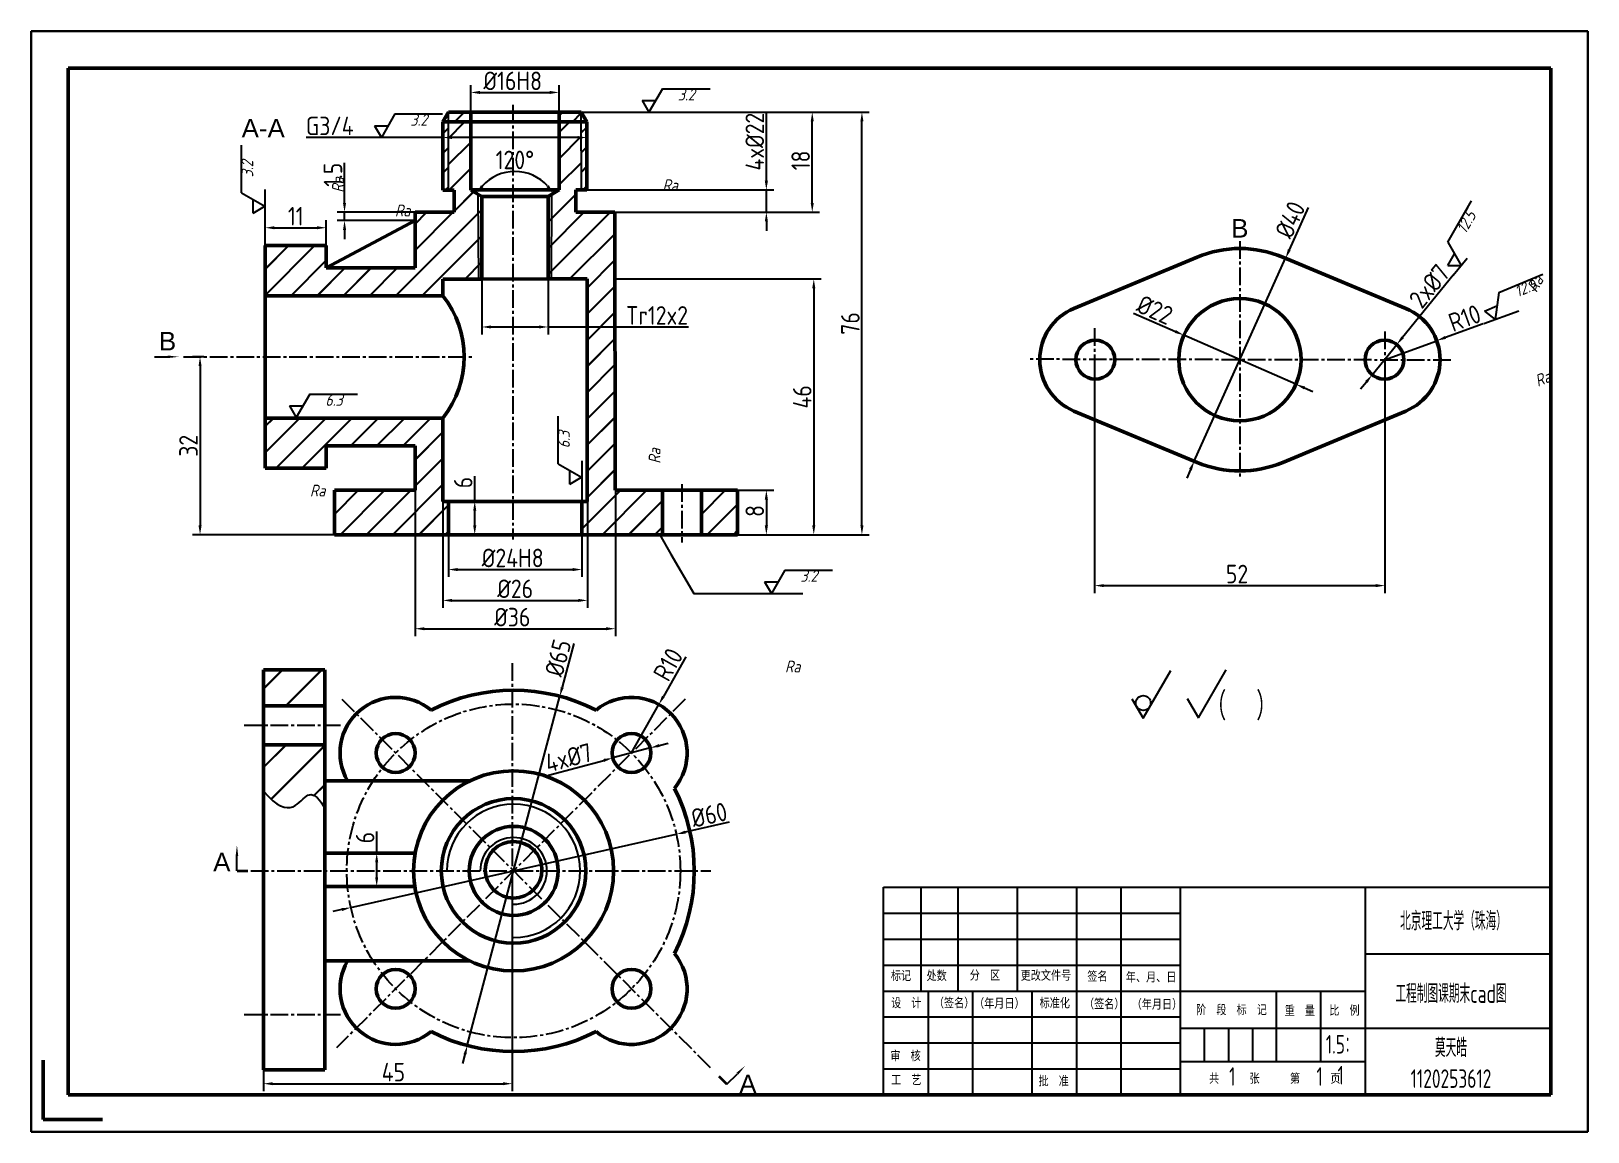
# Model space of a CAD drawing. Header units: millimetres. Extents: x 0 to 5382, y 0 to 2744.
# Drawn here: x 0 to 420, y 0 to 297 of the extents above.
import ezdxf
from ezdxf.enums import TextEntityAlignment as Align

# ---------------------------------------------------------------- set-up
doc = ezdxf.new("R2010")
doc.units = ezdxf.units.MM
doc.header["$LTSCALE"] = 0.25
doc.linetypes.add('CENTER2', pattern=[28.575, 19.05, -3.175, 3.175, -3.175])
for name, color, linetype in [('中心线', 1, 'CENTER2'), ('尺寸层', 6, 'Continuous'), ('细实线', 3, 'Continuous')]:
    doc.layers.add(name, color=color, linetype=linetype)
for name, color, linetype, lineweight in [('总内框线', 7, 'Continuous', 50), ('总外框线', 7, 'Continuous', 30), ('标注层', 3, 'Continuous', 25), ('粗实线', 7, 'Continuous', 50)]:
    doc.layers.add(name, color=color, linetype=linetype, lineweight=lineweight)
doc.styles.add('CFST0', font='gbenor.shx', dxfattribs={"bigfont": 'gbcbig.shx'})
doc.styles.get("Standard").update_dxf_attribs({"font": 'arial.ttf'})
doc.styles.add('工程图样', font='gbeitc.shx', dxfattribs={"bigfont": 'gbcbig.shx'})
doc.styles.add('陈杰（2）', font='gbenor.shx', dxfattribs={"width": 0.8, "bigfont": 'gbcbig.shx'})
doc.dimstyles.new('1-2.5', dxfattribs={"dimtxt": 5, "dimasz": 2.5, "dimexe": 2, "dimexo": 0, "dimtad": 1, "dimdsep": 46, "dimtxsty": 'CFST0', "dimcen": 2.5, "dimadec": 0, "dimazin": 0, "dimtfac": 1, "dimtmove": 0, "dimatfit": 3, "dimfxl": 1, "dimarcsym": 0})
pattern_1 = [(45, (25.486, 45.9067), (-2.65165, 2.65165), []), (45, (25.561, 45.9067), (-2.65165, 2.65165), [])]

# ---------------------------------------------------------------- blocks, each defined once
blk = doc.blocks.new('*D7')
at = {"layer": 'Defpoints', "color": 0, "transparency": 16777216}
for p in [(148.43, 275.14), (224.14, 275.14), (190.59, 161.12)]:
    blk.add_point(p, dxfattribs=at)
at = {"layer": '标注层', "color": 0, "lineweight": -2, "transparency": 16777216}
for p, q in [((148.43, 275.14), (226.14, 275.14)), ((224.14, 163.62), (224.14, 272.64)), ((190.59, 161.12), (226.14, 161.12))]:
    blk.add_line(p, q, dxfattribs=at)
at = {"layer": '标注层', "color": 0, "transparency": 16777216}
for points in [[(223.73, 272.64), (224.56, 272.64), (224.14, 275.14)], [(223.73, 163.62), (224.56, 163.62), (224.14, 161.12)]]:
    blk.add_solid(points, dxfattribs=at)
at = {"layer": '标注层', "color": 0, "transparency": 16777216, "insert": (221.02, 218.13), "char_height": 5, "attachment_point": 5, "rotation": 90, "style": 'CFST0'}
blk.add_mtext('76', dxfattribs=at)
blk = doc.blocks.new('*D8')
at = {"layer": 'Defpoints', "color": 0, "transparency": 16777216}
for p in [(148.43, 275.14), (210.74, 275.14), (157.47, 248.15)]:
    blk.add_point(p, dxfattribs=at)
at = {"layer": '标注层', "color": 0, "lineweight": -2, "transparency": 16777216}
for p, q in [((148.43, 275.14), (212.74, 275.14)), ((210.74, 250.65), (210.74, 272.64)), ((157.47, 248.15), (212.74, 248.15))]:
    blk.add_line(p, q, dxfattribs=at)
at = {"layer": '标注层', "color": 0, "transparency": 16777216}
for points in [[(210.32, 272.64), (211.15, 272.64), (210.74, 275.14)], [(210.32, 250.65), (211.15, 250.65), (210.74, 248.15)]]:
    blk.add_solid(points, dxfattribs=at)
at = {"layer": '标注层', "color": 0, "transparency": 16777216, "insert": (207.61, 262.11), "char_height": 5, "attachment_point": 5, "rotation": 90, "style": 'CFST0'}
blk.add_mtext('18', dxfattribs=at)
blk = doc.blocks.new('*D9')
at = {"layer": 'Defpoints', "color": 0, "transparency": 16777216}
for p in [(157.49, 230.14), (190.59, 161.12), (211.15, 161.12)]:
    blk.add_point(p, dxfattribs=at)
at = {"layer": '标注层', "color": 0, "lineweight": -2, "transparency": 16777216}
for p, q in [((157.49, 230.14), (213.15, 230.14)), ((211.15, 227.64), (211.15, 163.62)), ((190.59, 161.12), (213.15, 161.12))]:
    blk.add_line(p, q, dxfattribs=at)
at = {"layer": '标注层', "color": 0, "transparency": 16777216}
for points in [[(210.74, 227.64), (211.57, 227.64), (211.15, 230.14)], [(210.74, 163.62), (211.57, 163.62), (211.15, 161.12)]]:
    blk.add_solid(points, dxfattribs=at)
at = {"layer": '标注层', "color": 0, "transparency": 16777216, "insert": (208.03, 198.32), "char_height": 5, "attachment_point": 5, "rotation": 90, "style": 'CFST0'}
blk.add_mtext('46', dxfattribs=at)
blk = doc.blocks.new('*D10')
at = {"layer": 'Defpoints', "color": 0, "transparency": 16777216}
for p in [(149.96, 254.14), (157.1, 248.15), (198.36, 248.15)]:
    blk.add_point(p, dxfattribs=at)
at = {"layer": '标注层', "color": 0, "lineweight": -2, "transparency": 16777216}
for p, q in [((198.36, 256.64), (198.36, 275.22)), ((149.96, 254.14), (200.36, 254.14)), ((198.36, 248.15), (198.36, 254.14)), ((157.1, 248.15), (200.36, 248.15)), ((198.36, 245.65), (198.36, 243.15))]:
    blk.add_line(p, q, dxfattribs=at)
at = {"layer": '标注层', "color": 0, "transparency": 16777216}
for points in [[(197.94, 256.64), (198.78, 256.64), (198.36, 254.14)], [(197.94, 245.65), (198.78, 245.65), (198.36, 248.15)]]:
    blk.add_solid(points, dxfattribs=at)
at = {"layer": '标注层', "color": 0, "transparency": 16777216, "insert": (195.24, 267.18), "char_height": 5, "attachment_point": 5, "rotation": 90, "style": 'CFST0'}
blk.add_mtext('4x%%C22', dxfattribs=at)
blk = doc.blocks.new('*D11')
at = {"layer": 'Defpoints', "color": 0, "transparency": 16777216}
for p in [(190.59, 173.12), (190.59, 161.12), (198.36, 161.12)]:
    blk.add_point(p, dxfattribs=at)
at = {"layer": '标注层', "color": 0, "lineweight": -2, "transparency": 16777216}
for p, q in [((190.59, 173.12), (200.36, 173.12)), ((198.36, 170.62), (198.36, 163.62)), ((190.59, 161.12), (200.36, 161.12))]:
    blk.add_line(p, q, dxfattribs=at)
at = {"layer": '标注层', "color": 0, "transparency": 16777216}
for points in [[(197.94, 170.62), (198.78, 170.62), (198.36, 173.12)], [(197.94, 163.62), (198.78, 163.62), (198.36, 161.12)]]:
    blk.add_solid(points, dxfattribs=at)
at = {"layer": '标注层', "color": 0, "transparency": 16777216, "insert": (195.24, 167.53), "char_height": 5, "attachment_point": 5, "rotation": 90, "style": 'CFST0'}
blk.add_mtext('8', dxfattribs=at)
blk = doc.blocks.new('*D12')
at = {"layer": 'Defpoints', "color": 0, "transparency": 16777216}
for p in [(142.43, 280.46), (118.59, 275.12), (142.43, 275.12)]:
    blk.add_point(p, dxfattribs=at)
at = {"layer": '标注层', "color": 0, "lineweight": -2, "transparency": 16777216}
for p, q in [((118.59, 275.12), (118.59, 282.46)), ((142.43, 275.12), (142.43, 282.46)), ((121.09, 280.46), (139.93, 280.46))]:
    blk.add_line(p, q, dxfattribs=at)
at = {"layer": '标注层', "color": 0, "transparency": 16777216}
for points in [[(121.09, 280.87), (121.09, 280.04), (118.59, 280.46)], [(139.93, 280.87), (139.93, 280.04), (142.43, 280.46)]]:
    blk.add_solid(points, dxfattribs=at)
at = {"layer": '标注层', "color": 0, "transparency": 16777216, "insert": (129.93, 283.58), "char_height": 5, "attachment_point": 5, "style": 'CFST0'}
blk.add_mtext('%%C16H8', dxfattribs=at)
blk = doc.blocks.new('*D13')
at = {"layer": 'Defpoints', "color": 0, "transparency": 16777216}
for p in [(103.59, 248.12), (84.55, 245.87), (103.59, 245.87)]:
    blk.add_point(p, dxfattribs=at)
at = {"layer": '标注层', "color": 0, "lineweight": -2, "transparency": 16777216}
for p, q in [((84.55, 250.62), (84.55, 261.47)), ((103.59, 248.12), (82.55, 248.12)), ((84.55, 245.87), (84.55, 248.12)), ((103.59, 245.87), (82.55, 245.87)), ((84.55, 243.37), (84.55, 240.87))]:
    blk.add_line(p, q, dxfattribs=at)
at = {"layer": '标注层', "color": 0, "transparency": 16777216}
for points in [[(84.14, 250.62), (84.97, 250.62), (84.55, 248.12)], [(84.14, 243.37), (84.97, 243.37), (84.55, 245.87)]]:
    blk.add_solid(points, dxfattribs=at)
at = {"layer": '标注层', "color": 0, "transparency": 16777216, "insert": (81.43, 258.25), "char_height": 5, "attachment_point": 5, "rotation": 90, "style": 'CFST0'}
blk.add_mtext('1.5', dxfattribs=at)
blk = doc.blocks.new('*D14')
at = {"layer": 'Defpoints', "color": 0, "transparency": 16777216}
for p in [(79.62, 243.95), (63.12, 239.12), (79.62, 239.12)]:
    blk.add_point(p, dxfattribs=at)
at = {"layer": '标注层', "color": 0, "lineweight": -2, "transparency": 16777216}
for p, q in [((63.12, 239.12), (63.12, 245.95)), ((65.62, 243.95), (77.12, 243.95)), ((79.62, 239.12), (79.62, 245.95))]:
    blk.add_line(p, q, dxfattribs=at)
at = {"layer": '标注层', "color": 0, "transparency": 16777216}
for points in [[(65.62, 244.36), (65.62, 243.53), (63.12, 243.95)], [(77.12, 244.36), (77.12, 243.53), (79.62, 243.95)]]:
    blk.add_solid(points, dxfattribs=at)
at = {"layer": '标注层', "color": 0, "transparency": 16777216, "insert": (71.4, 247.07), "char_height": 5, "attachment_point": 5, "style": 'CFST0'}
blk.add_mtext('11', dxfattribs=at)
blk = doc.blocks.new('*D15')
at = {"layer": 'Defpoints', "color": 0, "transparency": 16777216}
for p in [(121.59, 230.12), (139.49, 230.13), (139.49, 217.17)]:
    blk.add_point(p, dxfattribs=at)
at = {"layer": '标注层', "color": 0, "lineweight": -2, "transparency": 16777216}
for p, q in [((121.59, 230.12), (121.59, 215.17)), ((139.49, 230.13), (139.49, 215.17)), ((124.09, 217.17), (136.99, 217.17)), ((139.49, 217.17), (177.32, 217.17))]:
    blk.add_line(p, q, dxfattribs=at)
at = {"layer": '标注层', "color": 0, "transparency": 16777216}
for points in [[(124.09, 217.59), (124.09, 216.76), (121.59, 217.17)], [(136.99, 217.59), (136.99, 216.76), (139.49, 217.17)]]:
    blk.add_solid(points, dxfattribs=at)
at = {"layer": '标注层', "color": 0, "transparency": 16777216, "insert": (168.86, 220.3), "char_height": 5, "attachment_point": 5, "style": 'CFST0'}
blk.add_mtext('Tr12x2', dxfattribs=at)
blk = doc.blocks.new('*D16')
at = {"layer": 'Defpoints', "color": 0, "transparency": 16777216}
for p in [(112.59, 170.12), (119.68, 161.12), (119.68, 161.12)]:
    blk.add_point(p, dxfattribs=at)
at = {"layer": '标注层', "color": 0, "lineweight": -2, "transparency": 16777216}
for p, q in [((119.68, 170.12), (119.68, 176.88)), ((112.59, 170.12), (121.68, 170.12)), ((119.68, 163.62), (119.68, 167.62)), ((119.68, 161.12), (117.68, 161.12))]:
    blk.add_line(p, q, dxfattribs=at)
at = {"layer": '标注层', "color": 0, "transparency": 16777216}
for points in [[(119.27, 167.62), (120.1, 167.62), (119.68, 170.12)], [(119.27, 163.62), (120.1, 163.62), (119.68, 161.12)]]:
    blk.add_solid(points, dxfattribs=at)
at = {"layer": '标注层', "color": 0, "transparency": 16777216, "insert": (116.56, 175.19), "char_height": 5, "attachment_point": 5, "rotation": 90, "style": 'CFST0'}
blk.add_mtext('6', dxfattribs=at)
blk = doc.blocks.new('*D17')
at = {"layer": 'Defpoints', "color": 0, "transparency": 16777216}
for p in [(148.59, 181.02), (112.59, 161.12), (148.59, 151.72)]:
    blk.add_point(p, dxfattribs=at)
at = {"layer": '标注层', "color": 0, "lineweight": -2, "transparency": 16777216}
for p, q in [((148.59, 181.02), (148.59, 149.72)), ((112.59, 161.12), (112.59, 149.72)), ((115.09, 151.72), (146.09, 151.72))]:
    blk.add_line(p, q, dxfattribs=at)
at = {"layer": '标注层', "color": 0, "transparency": 16777216}
for points in [[(115.09, 152.14), (115.09, 151.3), (112.59, 151.72)], [(146.09, 152.14), (146.09, 151.3), (148.59, 151.72)]]:
    blk.add_solid(points, dxfattribs=at)
at = {"layer": '标注层', "color": 0, "transparency": 16777216, "insert": (129.93, 154.85), "char_height": 5, "attachment_point": 5, "style": 'CFST0'}
blk.add_mtext('%%C24H8', dxfattribs=at)
blk = doc.blocks.new('*D18')
at = {"layer": 'Defpoints', "color": 0, "transparency": 16777216}
for p in [(111.09, 170.12), (150.09, 170.12), (150.09, 143.4)]:
    blk.add_point(p, dxfattribs=at)
at = {"layer": '标注层', "color": 0, "lineweight": -2, "transparency": 16777216}
for p, q in [((111.09, 170.12), (111.09, 141.4)), ((150.09, 170.12), (150.09, 141.4)), ((113.59, 143.4), (147.59, 143.4))]:
    blk.add_line(p, q, dxfattribs=at)
at = {"layer": '标注层', "color": 0, "transparency": 16777216}
for points in [[(113.59, 143.82), (113.59, 142.98), (111.09, 143.4)], [(147.59, 143.82), (147.59, 142.98), (150.09, 143.4)]]:
    blk.add_solid(points, dxfattribs=at)
at = {"layer": '标注层', "color": 0, "transparency": 16777216, "insert": (130.59, 146.53), "char_height": 5, "attachment_point": 5, "style": 'CFST0'}
blk.add_mtext('%%C26', dxfattribs=at)
blk = doc.blocks.new('*D19')
at = {"layer": 'Defpoints', "color": 0, "transparency": 16777216}
for p in [(103.59, 173.12), (157.62, 173.12), (157.62, 135.76)]:
    blk.add_point(p, dxfattribs=at)
at = {"layer": '标注层', "color": 0, "lineweight": -2, "transparency": 16777216}
for p, q in [((103.59, 173.12), (103.59, 133.76)), ((157.62, 173.12), (157.62, 133.76)), ((106.09, 135.76), (155.12, 135.76))]:
    blk.add_line(p, q, dxfattribs=at)
at = {"layer": '标注层', "color": 0, "transparency": 16777216}
for points in [[(106.09, 136.17), (106.09, 135.34), (103.59, 135.76)], [(155.12, 136.17), (155.12, 135.34), (157.62, 135.76)]]:
    blk.add_solid(points, dxfattribs=at)
at = {"layer": '标注层', "color": 0, "transparency": 16777216, "insert": (129.81, 138.88), "char_height": 5, "attachment_point": 5, "style": 'CFST0'}
blk.add_mtext('%%C36', dxfattribs=at)
blk = doc.blocks.new('*D20')
at = {"layer": 'Defpoints', "color": 0, "transparency": 16777216}
for p in [(286.91, 208.34), (365.26, 208.34), (365.26, 147.39)]:
    blk.add_point(p, dxfattribs=at)
at = {"layer": '标注层', "color": 0, "lineweight": -2, "transparency": 16777216}
for p, q in [((286.91, 208.34), (286.91, 145.39)), ((365.26, 208.34), (365.26, 145.39)), ((289.41, 147.39), (362.76, 147.39))]:
    blk.add_line(p, q, dxfattribs=at)
at = {"layer": '标注层', "color": 0, "transparency": 16777216}
for points in [[(289.41, 147.81), (289.41, 146.98), (286.91, 147.39)], [(362.76, 147.81), (362.76, 146.98), (365.26, 147.39)]]:
    blk.add_solid(points, dxfattribs=at)
at = {"layer": '标注层', "color": 0, "transparency": 16777216, "insert": (325.35, 150.52), "char_height": 5, "attachment_point": 5, "style": 'CFST0'}
blk.add_mtext('52', dxfattribs=at)
blk = doc.blocks.new('*D21')
at = {"layer": 'Defpoints', "color": 0, "transparency": 16777216}
for p in [(368.43, 212.42), (361.81, 204.27)]:
    blk.add_point(p, dxfattribs=at)
at = {"layer": '标注层', "color": 0, "lineweight": -2, "transparency": 16777216}
for p, q in [((383.62, 231.12), (370.01, 214.36)), ((361.81, 204.27), (368.43, 212.42)), ((360.24, 202.32), (358.66, 200.38))]:
    blk.add_line(p, q, dxfattribs=at)
at = {"layer": '标注层', "color": 0, "transparency": 16777216}
for points in [[(369.68, 214.62), (370.33, 214.1), (368.43, 212.42)], [(359.91, 202.59), (360.56, 202.06), (361.81, 204.27)]]:
    blk.add_solid(points, dxfattribs=at)
at = {"layer": '标注层', "color": 0, "transparency": 16777216, "insert": (377.22, 228.2), "char_height": 5, "attachment_point": 5, "rotation": 50.9281, "style": 'CFST0'}
blk.add_mtext('2x%%C7', dxfattribs=at)
blk = doc.blocks.new('*D23')
at = {"layer": 'Defpoints', "color": 0, "transparency": 16777216}
for p in [(46.62, 209.12), (45.57, 161.12), (81.84, 161.12)]:
    blk.add_point(p, dxfattribs=at)
at = {"layer": '标注层', "color": 0, "lineweight": -2, "transparency": 16777216}
for p, q in [((46.62, 209.12), (43.57, 209.12)), ((45.57, 206.62), (45.57, 163.62)), ((81.84, 161.12), (43.57, 161.12))]:
    blk.add_line(p, q, dxfattribs=at)
at = {"layer": '标注层', "color": 0, "transparency": 16777216}
for points in [[(45.16, 206.62), (45.99, 206.62), (45.57, 209.12)], [(45.16, 163.62), (45.99, 163.62), (45.57, 161.12)]]:
    blk.add_solid(points, dxfattribs=at)
at = {"layer": '标注层', "color": 0, "transparency": 16777216, "insert": (42.45, 185.12), "char_height": 5, "attachment_point": 5, "rotation": 90, "style": 'CFST0'}
blk.add_mtext('32', dxfattribs=at)
blk = doc.blocks.new('*D24')
at = {"layer": 'Defpoints', "color": 0, "transparency": 16777216}
for p in [(134.59, 258.41), (118.59, 254.12), (121.59, 252.39), (139.46, 252.4), (142.46, 254.14)]:
    blk.add_point(p, dxfattribs=at)
at = {"layer": '标注层', "color": 0, "lineweight": -2, "transparency": 16777216}
blk.add_arc((130.53, 247.23), 11.9, 42.1361, 137.9386, dxfattribs=at)
at = {"layer": '标注层', "color": 0, "transparency": 16777216}
for points in [[(122.03, 254.95), (121.36, 255.44), (120.22, 253.18)], [(139.69, 255.46), (139.01, 254.97), (140.82, 253.19)]]:
    blk.add_solid(points, dxfattribs=at)
at = {"layer": '标注层', "color": 0, "transparency": 16777216, "insert": (130.52, 262.25), "char_height": 5, "attachment_point": 5, "rotation": 0.0374, "style": 'CFST0'}
blk.add_mtext('120°', dxfattribs=at)
blk = doc.blocks.new('*D25')
at = {"layer": 'Defpoints', "color": 0, "transparency": 16777216}
for p in [(311, 214.95), (341.24, 201.73)]:
    blk.add_point(p, dxfattribs=at)
at = {"layer": '标注层', "color": 0, "lineweight": -2, "transparency": 16777216}
for p, q in [((297.41, 220.89), (308.71, 215.95)), ((341.24, 201.73), (311, 214.95)), ((343.53, 200.73), (345.82, 199.73))]:
    blk.add_line(p, q, dxfattribs=at)
at = {"layer": '标注层', "color": 0, "transparency": 16777216}
for points in [[(308.88, 216.33), (308.55, 215.57), (311, 214.95)], [(343.7, 201.11), (343.36, 200.35), (341.24, 201.73)]]:
    blk.add_solid(points, dxfattribs=at)
at = {"layer": '标注层', "color": 0, "transparency": 16777216, "insert": (303.17, 221.79), "char_height": 5, "attachment_point": 5, "rotation": 336.3838, "style": 'CFST0'}
blk.add_mtext('%%C22', dxfattribs=at)
blk = doc.blocks.new('*D26')
at = {"layer": 'Defpoints', "color": 0, "transparency": 16777216}
for p in [(338.43, 235.7), (313.82, 180.98)]:
    blk.add_point(p, dxfattribs=at)
at = {"layer": '标注层', "color": 0, "lineweight": -2, "transparency": 16777216}
for p, q in [((344.58, 249.39), (339.45, 237.98)), ((313.82, 180.98), (338.43, 235.7)), ((312.79, 178.7), (311.77, 176.42))]:
    blk.add_line(p, q, dxfattribs=at)
blk.add_arc((326.12, 208.34), 30, 61.9683, 67.3801, dxfattribs=at)
at = {"layer": '标注层', "color": 0, "transparency": 16777216}
for points in [[(339.07, 238.15), (339.83, 237.81), (338.43, 235.7)], [(312.41, 178.87), (313.17, 178.53), (313.82, 180.98)]]:
    blk.add_solid(points, dxfattribs=at)
at = {"layer": '标注层', "color": 0, "transparency": 16777216, "insert": (339.68, 246.11), "char_height": 5, "attachment_point": 5, "rotation": 65.788, "style": 'CFST0'}
blk.add_mtext('%%C40', dxfattribs=at)
blk = doc.blocks.new('*D27')
at = {"layer": 'Defpoints', "color": 0, "transparency": 16777216}
for p in [(174.06, 80.31), (86.26, 60.52)]:
    blk.add_point(p, dxfattribs=at)
at = {"layer": '标注层', "color": 0, "lineweight": -2, "transparency": 16777216}
for p, q in [((86.26, 60.52), (174.06, 80.31)), ((188.29, 83.52), (176.5, 80.86)), ((83.82, 59.98), (81.39, 59.43))]:
    blk.add_line(p, q, dxfattribs=at)
at = {"layer": '标注层', "color": 0, "transparency": 16777216}
for points in [[(176.41, 81.27), (176.59, 80.45), (174.06, 80.31)], [(83.73, 60.38), (83.92, 59.57), (86.26, 60.52)]]:
    blk.add_solid(points, dxfattribs=at)
at = {"layer": '标注层', "color": 0, "transparency": 16777216, "insert": (182.93, 85.51), "char_height": 5, "attachment_point": 5, "rotation": 12.6993, "style": 'CFST0'}
blk.add_mtext('%%C60', dxfattribs=at)
blk = doc.blocks.new('*D28')
at = {"layer": 'Defpoints', "color": 0, "transparency": 16777216}
for p in [(142.64, 117.54), (117.68, 23.29)]:
    blk.add_point(p, dxfattribs=at)
at = {"layer": '标注层', "color": 0, "lineweight": -2, "transparency": 16777216}
for p, q in [((146.42, 131.81), (143.28, 119.96)), ((117.68, 23.29), (142.64, 117.54)), ((117.04, 20.88), (116.4, 18.46))]:
    blk.add_line(p, q, dxfattribs=at)
at = {"layer": '标注层', "color": 0, "transparency": 16777216}
for points in [[(142.88, 120.07), (143.69, 119.85), (142.64, 117.54)], [(116.64, 20.98), (117.44, 20.77), (117.68, 23.29)]]:
    blk.add_solid(points, dxfattribs=at)
at = {"layer": '标注层', "color": 0, "transparency": 16777216, "insert": (142.15, 127.89), "char_height": 5, "attachment_point": 5, "rotation": 75.1656, "style": 'CFST0'}
blk.add_mtext('%%C65', dxfattribs=at)
blk = doc.blocks.new('*D29')
at = {"layer": 'Defpoints', "color": 0, "transparency": 16777216}
for p in [(156.91, 100.88), (167.05, 103.59)]:
    blk.add_point(p, dxfattribs=at)
at = {"layer": '标注层', "color": 0, "lineweight": -2, "transparency": 16777216}
for p, q in [((167.05, 103.59), (156.91, 100.88)), ((169.47, 104.24), (171.88, 104.89)), ((139.6, 96.25), (154.49, 100.24))]:
    blk.add_line(p, q, dxfattribs=at)
at = {"layer": '标注层', "color": 0, "transparency": 16777216}
for points in [[(154.39, 100.64), (154.6, 99.83), (156.91, 100.88)], [(169.36, 104.64), (169.58, 103.84), (167.05, 103.59)]]:
    blk.add_solid(points, dxfattribs=at)
at = {"layer": '标注层', "color": 0, "transparency": 16777216, "insert": (145.03, 100.94), "char_height": 5, "attachment_point": 5, "rotation": 14.9707, "style": 'CFST0'}
blk.add_mtext('4x%%C7', dxfattribs=at)
blk = doc.blocks.new('*D30')
at = {"layer": 'Defpoints', "color": 0, "transparency": 16777216}
for p in [(169.35, 115.3), (161.98, 102.24)]:
    blk.add_point(p, dxfattribs=at)
at = {"layer": '标注层', "color": 0, "lineweight": -2, "transparency": 16777216}
for p, q in [((176.61, 128.19), (170.58, 117.48)), ((161.98, 102.24), (169.35, 115.3))]:
    blk.add_line(p, q, dxfattribs=at)
at = {"layer": '标注层', "color": 0, "transparency": 16777216}
blk.add_solid([(170.21, 117.69), (170.94, 117.28), (169.35, 115.3)], dxfattribs=at)
at = {"layer": '标注层', "color": 0, "transparency": 16777216, "insert": (171.85, 126.1), "char_height": 5, "attachment_point": 5, "rotation": 60.5869, "style": 'CFST0'}
blk.add_mtext('R10', dxfattribs=at)
blk = doc.blocks.new('*D31')
at = {"layer": 'Defpoints', "color": 0, "transparency": 16777216}
for p in [(129.81, 70.77), (62.69, 16.71), (129.81, 13)]:
    blk.add_point(p, dxfattribs=at)
at = {"layer": '标注层', "color": 0, "lineweight": -2, "transparency": 16777216}
for p, q in [((129.81, 70.77), (129.81, 11)), ((62.69, 16.71), (62.69, 11)), ((65.19, 13), (127.31, 13))]:
    blk.add_line(p, q, dxfattribs=at)
at = {"layer": '标注层', "color": 0, "transparency": 16777216}
for points in [[(65.19, 13.41), (65.19, 12.58), (62.69, 13)], [(127.31, 13.41), (127.31, 12.58), (129.81, 13)]]:
    blk.add_solid(points, dxfattribs=at)
at = {"layer": '标注层', "color": 0, "transparency": 16777216, "insert": (97.74, 16.12), "char_height": 5, "attachment_point": 5, "style": 'CFST0'}
blk.add_mtext('45', dxfattribs=at)
blk = doc.blocks.new('*D32')
at = {"layer": 'Defpoints', "color": 0, "transparency": 16777216}
for p in [(149.93, 272.52), (111.09, 268.29), (149.93, 268.29)]:
    blk.add_point(p, dxfattribs=at)
at = {"layer": '标注层', "color": 0, "lineweight": -2, "transparency": 16777216}
for p, q in [((111.09, 268.29), (111.09, 270.29)), ((149.93, 272.52), (149.93, 266.29)), ((111.09, 268.29), (74.21, 268.29)), ((147.43, 268.29), (113.59, 268.29))]:
    blk.add_line(p, q, dxfattribs=at)
at = {"layer": '标注层', "color": 0, "transparency": 16777216}
for points in [[(113.59, 268.71), (113.59, 267.88), (111.09, 268.29)], [(147.43, 268.71), (147.43, 267.88), (149.93, 268.29)]]:
    blk.add_solid(points, dxfattribs=at)
at = {"layer": '标注层', "color": 0, "transparency": 16777216, "insert": (80.56, 271.42), "char_height": 5, "attachment_point": 5, "style": 'CFST0'}
blk.add_mtext('G3/4', dxfattribs=at)
blk = doc.blocks.new('粗糙度')
for p, q in [((0, 0), (0.289, -0.5)), ((0, 0), (0.577, 0)), ((0.866, 0.5), (0.289, -0.5)), ((0.866, 0.5), (2.89, 0.5))]:
    blk.add_line(p, q)
at = {"style": '工程图样'}
blk.add_text('Ra', height=0.5, dxfattribs=at).set_placement((0.866, -4), align=Align.BOTTOM_LEFT)
blk.add_attdef('1', (1.522, 0), '', height=0.5, dxfattribs=at)
blk = doc.blocks.new('*D35')
at = {"layer": 'Defpoints', "color": 0, "transparency": 16777216}
for p in [(79.19, 75.21), (79.19, 66.21), (93.23, 66.21)]:
    blk.add_point(p, dxfattribs=at)
at = {"layer": '标注层', "color": 0, "lineweight": -2, "transparency": 16777216}
for p, q in [((93.23, 75.21), (93.23, 81.08)), ((79.19, 75.21), (95.23, 75.21)), ((93.23, 68.71), (93.23, 72.71)), ((79.19, 66.21), (95.23, 66.21))]:
    blk.add_line(p, q, dxfattribs=at)
at = {"layer": '标注层', "color": 0, "transparency": 16777216}
for points in [[(92.81, 72.71), (93.64, 72.71), (93.23, 75.21)], [(92.81, 68.71), (93.64, 68.71), (93.23, 66.21)]]:
    blk.add_solid(points, dxfattribs=at)
at = {"layer": '标注层', "color": 0, "transparency": 16777216, "insert": (90.1, 79.4), "char_height": 5, "attachment_point": 5, "rotation": 90, "style": 'CFST0'}
blk.add_mtext('6', dxfattribs=at)
blk = doc.blocks.new('*D43')
at = {"layer": 'Defpoints', "color": 0, "transparency": 16777216}
for p in [(379.21, 213.48), (365.12, 208.34)]:
    blk.add_point(p, dxfattribs=at)
at = {"layer": '细实线', "color": 0, "lineweight": -2, "transparency": 16777216}
for p, q in [((391.74, 218.05), (381.56, 214.34)), ((365.12, 208.34), (379.21, 213.48))]:
    blk.add_line(p, q, dxfattribs=at)
at = {"layer": '细实线', "color": 0, "transparency": 16777216}
blk.add_solid([(381.42, 214.73), (381.71, 213.95), (379.21, 213.48)], dxfattribs=at)
at = {"layer": '细实线', "color": 0, "transparency": 16777216, "insert": (386.76, 219.56), "char_height": 5, "attachment_point": 5, "rotation": 20.0379, "style": 'CFST0'}
blk.add_mtext('R10', dxfattribs=at)

msp = doc.modelspace()

# ---------------------------------------------------------------- hatches: boundary and pattern name
h = msp.add_hatch()
h.set_pattern_fill('JIS_LC_20', color=3, scale=0.1875)
h.set_pattern_definition(pattern_1)
h.paths.add_polyline_path([(118.592, 272.517), (118.592, 275.115), (112.592, 275.115), (112.592, 272.517)])
h.paths.add_polyline_path([(148.434, 272.517), (148.43, 275.139), (142.43, 275.131), (142.434, 272.517)])
h = msp.add_hatch()
h.set_pattern_fill('JIS_LC_20', color=3, scale=0.1875)
h.set_pattern_definition(pattern_1)
h.paths.add_polyline_path([(111.092, 254.115), (112.592, 254.115), (112.592, 272.517), (111.092, 272.517)])
h.paths.add_polyline_path([(149.934, 272.517), (148.434, 272.517), (148.458, 254.139), (149.958, 254.141)])
h = msp.add_hatch()
h.set_pattern_fill('JIS_LC_20', color=3, scale=0.375)
h.set_pattern_definition([(45, (41.556, 13.642), (-5.3033, 5.3033), []), (45, (41.706, 13.642), (-5.3033, 5.3033), [])])
h.paths.add_polyline_path([(79.194, 114.96), (79.194, 124.71), (62.694, 124.71), (62.694, 114.96)])
edge = h.paths.add_edge_path()
edge.add_line((79.194, 104.46), (62.694, 104.46))
edge.add_line((62.694, 104.46), (62.694, 91.906))
edge.add_spline(control_points=[(62.694, 91.906), (69.987, 83.214), (74.789, 96.406), (79.194, 87.406), (79.194, 87.429)], knot_values=[0, 0, 0, 0, 1, 1.9999981, 1.9999981, 1.9999981, 1.9999981], degree=3, periodic=0)
edge.add_line((79.194, 87.429), (79.194, 104.46))
at = {"layer": '细实线'}
h = msp.add_hatch(dxfattribs=at)
h.set_pattern_fill('JIS_LC_20', color=3, scale=0.25)
h.paths.add_polyline_path([(120.643, 252.935), (118.559, 254.138), (118.592, 254.138), (118.592, 272.517), (112.592, 272.517), (112.592, 254.115), (114.092, 254.115), (114.092, 248.115), (103.592, 248.115), (103.592, 233.115), (79.623, 233.115), (79.623, 239.115), (63.123, 239.115), (63.123, 225.615), (111.092, 225.615), (111.092, 230.115), (120.787, 230.115)])
h.paths.add_polyline_path([(148.434, 272.517), (142.434, 272.517), (142.458, 254.138), (140.516, 253.013), (140.396, 230.128), (149.989, 230.141), (149.995, 170.115), (148.592, 170.115), (148.592, 161.115), (170.342, 161.115), (170.342, 173.115), (157.563, 173.115), (157.466, 248.15), (146.966, 248.137), (146.958, 254.137), (148.458, 254.139)])
h.paths.add_polyline_path([(111.092, 192.615), (63.123, 192.615), (63.123, 179.115), (79.623, 179.115), (79.623, 185.115), (103.592, 185.115), (103.592, 173.115), (81.842, 173.115), (81.842, 161.115), (112.592, 161.115), (112.592, 170.115), (111.092, 170.115)])
h.paths.add_polyline_path([(190.592, 173.115), (180.842, 173.115), (180.842, 161.115), (190.592, 161.115)])
h.paths.add_polyline_path([(140.516, 253.013), (139.46, 252.402), (139.489, 230.127), (140.396, 230.128)])
h.paths.add_polyline_path([(121.586, 252.39), (120.643, 252.935), (120.787, 230.115), (121.592, 230.115)])

# ---------------------------------------------------------------- linework, layer by layer
for p, q in [((354, 287), (410, 287)), ((410, 287), (410, 107)), ((112.592, 254.115), (112.592, 275.115)), ((148.458, 254.139), (148.43, 275.139)), ((120.787, 230.115), (120.643, 252.935)), ((140.396, 230.115), (140.516, 253.013)), ((300.017, 111.581), (307.488, 124.522)), ((314.915, 111.685), (322.386, 124.625)), ((297.001, 116.805), (300.017, 111.581)), ((311.899, 116.909), (314.915, 111.685)), ((230, 66), (410, 66)), ((230, 10), (230, 66)), ((240, 66), (240, 38)), ((250, 66), (250, 38)), ((266, 66), (266, 38)), ((282, 66), (282, 38)), ((294, 66), (294, 10)), ((310, 66), (310, 10)), ((360, 10), (360, 66)), ((410, 66), (410, 10)), ((230, 59), (310, 59)), ((230, 52), (310, 52)), ((360, 48), (410, 48)), ((230, 45), (310, 45)), ((230, 38), (360, 38)), ((242, 38), (242, 10)), ((254, 38), (254, 10)), ((270, 38), (270, 10)), ((282, 38), (282, 10)), ((336, 19), (336, 38)), ((348, 19), (348, 38)), ((230, 31), (310, 31)), ((310, 28), (360, 28)), ((316.5, 28), (316.5, 19)), ((323, 28), (323, 19)), ((329.5, 28), (329.5, 19)), ((360, 28), (410, 28)), ((230, 24), (310, 24)), ((230, 17), (310, 17)), ((310, 19), (360, 19)), ((410, 10), (230, 10))]:
    msp.add_line(p, q)
msp.add_circle((300.04, 115.73), 2)
for radius in [18, 9]:
    msp.add_arc((130.162, 70.417), radius, 270, 180)
at = {"color": 3}
msp.add_open_spline([(62.694, 91.906), (69.987, 83.214), (74.789, 96.406), (79.194, 87.406), (79.194, 87.429)], degree=3, dxfattribs=at)
at = {"layer": '中心线'}
for p, q in [((129.932, 277.084), (129.932, 159.867)), ((326.122, 240.356), (326.122, 176.328)), ((286.905, 216.857), (286.905, 200.283)), ((365.264, 215.91), (365.264, 200.046)), ((41.08, 209.115), (119.367, 209.115)), ((383.042, 208.221), (269.203, 208.463)), ((175.592, 174.738), (175.592, 159.009)), ((129.813, 126.427), (129.813, 14.408)), ((176.496, 116.751), (82.393, 22.649)), ((83.828, 116.751), (183.588, 16.992)), ((57.47, 109.71), (83.448, 109.71)), ((59.262, 70.417), (183.393, 70.417)), ((57.47, 31.71), (83.448, 31.71))]:
    msp.add_line(p, q, dxfattribs=at)
msp.add_circle((130.162, 70.417), 45, dxfattribs=at)
at = {"layer": '尺寸层'}
for points in [[(33.301, 209.115), (37.301, 209.115)], [(55.526, 70.417), (55.526, 74.417)], [(187.707, 12.873), (190.535, 15.701)]]:
    msp.add_lwpolyline(points, dxfattribs=at)
for points in [[(36.863, 209.128, 0.7, 0, 0), (39.863, 209.128, 0, 0, 0)], [(55.526, 74.417, 0.7, 0, 0), (55.526, 77.417, 0, 0, 0)], [(58.526, 70.417, 0.7, 0.7, 0), (55.526, 70.417, 0, 4, 0)], [(185.586, 14.994, 0.7, 0.7, 0), (187.707, 12.873, 0, 4, 0)], [(190.535, 15.701, 0.7, 0, 0), (192.657, 17.822, 0, 0, 0)]]:
    msp.add_lwpolyline(points, format="xyseb", dxfattribs=at)
at = {"layer": '总内框线'}
for p, q in [((10, 10), (10, 287)), ((10, 287), (410, 287)), ((410, 287), (410, 10)), ((3.221, 3.346), (3.221, 19.346)), ((410, 10), (10, 10)), ((3.221, 3.346), (19.221, 3.346))]:
    msp.add_line(p, q, dxfattribs=at)
at = {"layer": '总外框线'}
for p, q in [((0, 0), (0, 297)), ((0, 297), (420, 297)), ((420, 297), (420, 0)), ((420, 0), (0, 0))]:
    msp.add_line(p, q, dxfattribs=at)
at = {"layer": '标注层'}
msp.add_line((383.616, 231.121), (387.397, 235.778), dxfattribs=at)
msp.add_lwpolyline([(169.592, 161.115), (172.592, 155.919), (178.749, 145.255), (208.157, 145.255)], dxfattribs=at)
at = {"layer": '粗实线'}
for p, q in [((112.592, 275.115), (111.092, 272.517)), ((112.592, 275.115), (118.592, 275.115)), ((118.592, 275.115), (142.43, 275.131)), ((118.592, 275.115), (118.592, 254.122)), ((148.43, 275.139), (142.43, 275.131)), ((142.43, 275.131), (142.458, 254.138)), ((148.43, 275.139), (149.934, 272.535)), ((111.092, 254.115), (111.092, 272.517)), ((111.092, 272.517), (149.934, 272.517)), ((149.958, 254.141), (149.934, 272.535)), ((114.092, 254.115), (111.092, 254.115)), ((114.092, 248.115), (114.092, 254.115)), ((121.586, 252.39), (118.586, 254.122)), ((118.613, 254.138), (142.458, 254.138)), ((121.586, 252.39), (139.46, 252.402)), ((121.592, 230.115), (121.586, 252.39)), ((139.46, 252.402), (142.458, 254.138)), ((139.489, 230.127), (139.46, 252.402)), ((146.958, 254.137), (149.958, 254.141)), ((146.966, 248.137), (146.958, 254.137)), ((103.592, 233.115), (103.592, 248.115)), ((103.592, 248.115), (114.092, 248.115)), ((157.466, 248.15), (146.966, 248.137)), ((157.563, 173.115), (157.466, 248.15)), ((103.592, 245.865), (79.623, 233.115)), ((63.123, 225.615), (63.123, 239.115)), ((63.123, 239.115), (79.623, 239.115)), ((79.623, 239.115), (79.623, 233.115)), ((281.353, 222.188), (314.584, 236.034)), ((370.892, 222.188), (337.661, 236.034)), ((79.623, 233.115), (103.592, 233.115)), ((111.092, 225.615), (111.092, 230.115)), ((111.092, 230.115), (121.592, 230.115)), ((121.592, 230.115), (139.489, 230.127)), ((149.989, 230.141), (139.489, 230.127)), ((149.995, 170.115), (149.989, 230.141)), ((63.123, 225.615), (111.092, 225.615)), ((63.123, 225.615), (63.123, 192.615)), ((281.353, 194.495), (314.584, 180.649)), ((370.892, 194.495), (337.661, 180.649)), ((63.123, 192.615), (111.092, 192.615)), ((63.123, 192.615), (63.123, 179.115)), ((111.092, 192.615), (111.092, 170.115)), ((79.623, 179.115), (79.623, 185.115)), ((79.623, 185.115), (103.592, 185.115)), ((103.592, 173.115), (103.592, 185.115)), ((103.592, 185.115), (103.592, 185.115)), ((103.592, 185.115), (103.592, 185.115)), ((63.123, 179.115), (79.623, 179.115)), ((81.842, 161.115), (81.842, 173.115)), ((81.842, 173.115), (103.592, 173.115)), ((190.592, 173.115), (157.563, 173.115)), ((170.342, 161.115), (170.342, 173.115)), ((180.842, 161.115), (180.842, 173.115)), ((190.592, 161.115), (190.592, 173.115)), ((111.092, 170.115), (112.592, 170.115)), ((112.592, 170.115), (112.592, 161.115)), ((112.592, 170.115), (148.592, 170.115)), ((150.092, 170.115), (148.592, 170.115)), ((148.592, 170.115), (148.592, 161.115)), ((112.592, 161.115), (81.842, 161.115)), ((112.592, 161.115), (148.592, 161.115)), ((148.592, 161.115), (190.592, 161.115)), ((62.694, 124.71), (62.694, 16.71)), ((62.694, 124.71), (79.194, 124.71)), ((79.194, 124.71), (79.194, 16.71)), ((62.694, 114.96), (79.194, 114.96)), ((62.694, 109.71), (62.694, 104.46)), ((62.694, 104.46), (79.194, 104.46)), ((118.378, 94.71), (79.194, 94.71)), ((103.591, 75.21), (79.194, 75.21)), ((103.492, 66.21), (79.194, 66.21)), ((118.378, 46.125), (79.194, 46.125)), ((62.694, 16.71), (79.194, 16.71))]:
    msp.add_line(p, q, dxfattribs=at)
for centre, radius in [((326.122, 208.342), 16.5), ((287.122, 208.342), 5.25), ((365.122, 208.342), 5.25), ((98.342, 102.237), 5.25), ((161.982, 102.237), 5.25), ((130.162, 70.417), 27), ((130.162, 70.417), 19.5), ((130.194, 70.417), 12), ((130.162, 70.71), 7.65), ((98.342, 38.598), 5.25), ((161.982, 38.598), 5.25)]:
    msp.add_circle(centre, radius, dxfattribs=at)
for centre, radius, start, end in [((326.122, 208.342), 30, 67.38014, 112.61986), ((90.433, 209.115), 26.439, 321.38521, 38.61479), ((287.122, 208.342), 15, 112.61986, 247.38014), ((365.122, 208.342), 15, 292.61986, 67.38014), ((326.122, 208.342), 30, 247.38014, 292.61986), ((130.162, 70.417), 48.75, 62.83863, 117.16137), ((98.342, 102.237), 15, 50.37938, 210.1191), ((161.982, 102.237), 15, 320.37938, 129.62062), ((130.162, 70.417), 48.75, 332.83863, 27.16137), ((161.982, 38.598), 15, 230.37938, 39.62062), ((98.342, 38.598), 15, 149.8809, 309.62062), ((130.162, 70.417), 48.75, 242.83863, 297.16137)]:
    msp.add_arc(centre, radius, start, end, dxfattribs=at)
at = {"layer": '细实线'}
for p, q in [((63.123, 245.945), (63.123, 254.251)), ((391.903, 218.109), (401.335, 221.542))]:
    msp.add_line(p, q, dxfattribs=at)

# ---------------------------------------------------------------- block references
at = {"layer": '标注层', "xscale": 6.35, "yscale": 6.35, "zscale": 6.35}
for p, values in [((164.823, 278.288), {'1': '3.2'}), ((92.649, 271.47), {'1': '3.2'}), ((69.714, 195.896), {'1': '6.3'}), ((197.885, 148.418), {'1': '3.2'})]:
    msp.add_blockref('粗糙度', p, dxfattribs=at).add_auto_attribs(values)
for p, rotation, values in [((59.915, 247.894), 90, {'1': '3.2'}), ((382.191, 233.745), 59.99999999999997, {'1': '12.5'}), ((392.093, 221.464), 22.46434508720916, {'1': '12.5'}), ((145.345, 174.772), 90, {'1': '6.3'})]:
    msp.add_blockref('粗糙度', p, dxfattribs=dict(at, rotation=rotation)).add_auto_attribs(values)

# ---------------------------------------------------------------- texts
at = {"insert": (309.522, 118.622), "char_height": 7.5, "attachment_point": 1, "style": 'CFST0'}
msp.add_mtext('\\pxi-3,l4,t4;（  ）', dxfattribs=at)
at = {"char_height": 2.5, "width": 93.01929, "attachment_point": 1, "style": '陈杰（2）'}
for s, insert in [('{\\fSimSun|b0|i0|c134|p2;标记}', (231.955, 43.441)), ('{\\fSimSun|b0|i0|c134|p2;处数}', (241.576, 43.455)), ('{\\fSimSun|b0|i0|c134|p2;分\u3000区}', (253.237, 43.58)), ('{\\fSimSun|b0|i0|c134|p2;更改文件号}', (266.972, 43.525)), ('{\\fSimSun|b0|i0|c134|p2;签名}', (284.956, 43.267)), ('{\\fSimSun|b0|i0|c134|p2;年、月、日}', (295.351, 43.073)), ('{\\fSimSun|b0|i0|c134|p2;设\u3000计}', (232.014, 36.1)), ('{\\fSimSun|b0|i0|c134|p2;（签名）}', (243.556, 36.1)), ('{\\fSimSun|b0|i0|c134|p2;\u3000（年月日）}', (251.682, 35.986)), ('{\\fSimSun|b0|i0|c134|p2;标准化}', (272.088, 36.085)), ('{\\fSimSun|b0|i0|c134|p2;（签名）}', (284.055, 35.837)), ('{\\fSimSun|b0|i0|c134|p2;（年月日）}', (296.923, 35.738)), ('{\\fSimSun|b0|i0|c134|p2;阶\u3000段\u3000标\u3000记}', (314.304, 34.253)), ('{\\fSimSun|b0|i0|c134|p2;重\u3000量}', (338.187, 34.024)), ('{\\fSimSun|b0|i0|c134|p2;比\u3000例}', (350.239, 34.094)), ('{\\fSimSun|b0|i0|c134|p2;审\u3000核}', (231.81, 21.831)), ('{\\fSimSun|b0|i0|c134|p2;工\u3000艺}', (232.014, 15.345)), ('{\\fSimSun|b0|i0|c134|p2;批\u3000准}', (271.782, 15.027)), ('{\\fSimSun|b0|i0|c134|p2;共\u3000\u3000\u3000张\u3000\u3000\u3000第\u3000\u3000\u3000页}', (317.797, 15.728))]:
    msp.add_mtext(s, dxfattribs=dict(at, insert=insert))
at = {"layer": 'Defpoints', "char_height": 5, "attachment_point": 1, "style": '陈杰（2）'}
for s, insert, width in [('\\pxqc;北京理工大学（珠海）', (360, 59.381), 47.50767), ('\\pxqc;工程制图课期末cad图', (360, 39.797), 46.14559), ('\\pxqc;1.5：1', (349.272, 26.125), 8.1039), ('\\pxqc;莫天皓\\P1120253612', (360, 25.201), 46.14559), ('\\pxqc;1', (319.997, 17.445), 8.1039), ('\\pxqc;1', (343.574, 17.445), 8.1039)]:
    msp.add_mtext(s, dxfattribs=dict(at, insert=insert, width=width))
at = {"layer": '粗实线', "char_height": 5, "attachment_point": 1}
for s, width, gutter_width, heights, insert in [('{\\C6;A-A}', 15.04746, 18.75, [7.421], (56.797, 273.309)), ('{\\C6;B}', 8.71781, 18.75, [0], (323.772, 246.299)), ('{\\C6;B}', 5.81188, 12.5, [0], (34.484, 215.849)), ('{\\C6;A}', 8.71781, 18.75, [0], (49.114, 75.296)), ('{\\C6;A}', 8.71781, 18.75, [0], (191.055, 15.441))]:
    msp.add_mtext_dynamic_manual_height_columns(s, width=width, gutter_width=gutter_width, heights=heights, dxfattribs=dict(at, insert=insert))

# ---------------------------------------------------------------- dimensions: what is measured, and where the dimension line sits
at = {"layer": '标注层'}
for base, p1, p2, text, picture, middle in [((142.43, 280.457), (118.592, 275.115), (142.43, 275.115), '%%C16H8', '*D12', (129.932, 280.457)), ((149.934, 268.295), (111.092, 268.295), (149.934, 272.517), 'G3/4', '*D32', (80.563, 268.295)), ((79.623, 243.945), (63.123, 239.115), (79.623, 239.115), '11', '*D14', (71.4, 243.945)), ((139.489, 217.175), (121.592, 230.115), (139.489, 230.127), 'Tr12x2', '*D15', (168.863, 217.175)), ((365.264, 147.392), (286.905, 208.342), (365.264, 208.342), '52', '*D20', (325.35, 147.392)), ((148.592, 151.721), (112.592, 161.115), (148.592, 181.022), '%%C24H8', '*D17', (129.932, 151.721)), ((157.622, 135.756), (103.592, 173.115), (157.622, 173.115), '%%C36', '*D19', (129.813, 135.756)), ((150.092, 143.401), (111.092, 170.115), (150.092, 170.115), '%%C26', '*D18', (130.592, 143.401)), ((129.813, 12.998), (62.694, 16.71), (129.813, 70.766), '45', '*D31', (97.74, 12.998))]:
    dim = msp.add_linear_dim(base=base, p1=p1, p2=p2, text=text, dimstyle='1-2.5', dxfattribs=at)
    dim.commit()
    dim.dimension.update_dxf_attribs({"geometry": picture, "text_midpoint": middle, "dimtype": 160})
dim = msp.add_linear_dim(base=(224.144, 275.139), p1=(190.592, 161.115), p2=(148.43, 275.139), angle=90, text='76', dimstyle='1-2.5', dxfattribs=at)
dim.commit()
dim.dimension.update_dxf_attribs({"geometry": '*D7', "text_midpoint": (221.019, 218.127)})
for base, p1, p2, text, picture, middle in [((210.736, 275.139), (157.466, 248.15), (148.43, 275.139), '18', '*D8', (210.736, 262.111)), ((198.362, 248.15), (149.958, 254.141), (157.097, 248.15), '4x%%C22', '*D10', (198.362, 267.182)), ((84.553, 245.865), (103.592, 248.115), (103.592, 245.865), '1.5', '*D13', (84.553, 258.255)), ((211.153, 161.115), (157.489, 230.141), (190.592, 161.115), '46', '*D9', (211.153, 198.318)), ((45.575, 161.115), (46.623, 209.115), (81.842, 161.115), '32', '*D23', (45.575, 185.115)), ((119.685, 161.115), (112.592, 170.115), (119.685, 161.115), '6', '*D16', (119.685, 175.192)), ((198.362, 161.115), (190.592, 173.115), (190.592, 161.115), '8', '*D11', (198.362, 167.534)), ((93.227, 66.21), (79.194, 75.21), (79.194, 66.21), '6', '*D35', (93.227, 79.397))]:
    dim = msp.add_linear_dim(base=base, p1=p1, p2=p2, angle=90, text=text, dimstyle='1-2.5', dxfattribs=at)
    dim.commit()
    dim.dimension.update_dxf_attribs({"geometry": picture, "text_midpoint": middle, "dimtype": 160})
dim = msp.add_angular_dim_2l(base=(134.586, 258.412), line1=((139.46, 252.402), (142.458, 254.138)), line2=((121.586, 252.39), (118.586, 254.122)), dimstyle='1-2.5', dxfattribs=at)
dim.commit()
dim.dimension.update_dxf_attribs({"geometry": '*D24', "text_midpoint": (130.519, 259.126), "dimtype": 162})
for p1, p2, text, picture, middle in [((313.819, 180.981), (338.426, 235.703), '%%C40', '*D26', (339.677, 246.106)), ((341.24, 201.732), (311.004, 214.952), '%%C22', '*D25', (303.17, 221.788)), ((117.681, 23.292), (142.643, 117.543), '%%C65', '*D28', (142.151, 127.891)), ((167.054, 103.593), (156.91, 100.881), '4x%%C7', '*D29', (145.841, 97.921)), ((86.263, 60.525), (174.061, 80.31), '%%C60', '*D27', (182.928, 85.512))]:
    dim = msp.add_diameter_dim_2p(p1=p1, p2=p2, text=text, dimstyle='1-2.5', dxfattribs=at)
    dim.commit()
    dim.dimension.update_dxf_attribs({"geometry": picture, "text_midpoint": middle})
dim = msp.add_diameter_dim_2p(p1=(361.813, 204.266), p2=(368.431, 212.417), text='2x%%C7', dimstyle='1-2.5', dxfattribs=at)
dim.commit()
dim.dimension.update_dxf_attribs({"geometry": '*D21', "text_midpoint": (379.643, 226.228), "dimtype": 163})
dim = msp.add_radius_dim(center=(161.982, 102.237), mpoint=(169.348, 115.304), text='R10', dimstyle='1-2.5', dxfattribs=at)
dim.commit()
dim.dimension.update_dxf_attribs({"geometry": '*D30', "text_midpoint": (174.567, 124.561), "dimtype": 164})
at = {"layer": '细实线'}
dim = msp.add_radius_dim(center=(365.122, 208.342), mpoint=(379.214, 213.481), text='R10', dimstyle='1-2.5', dxfattribs=at)
dim.commit()
dim.dimension.update_dxf_attribs({"geometry": '*D43', "text_midpoint": (386.757, 219.559)})

doc.saveas('drawing.dxf')
